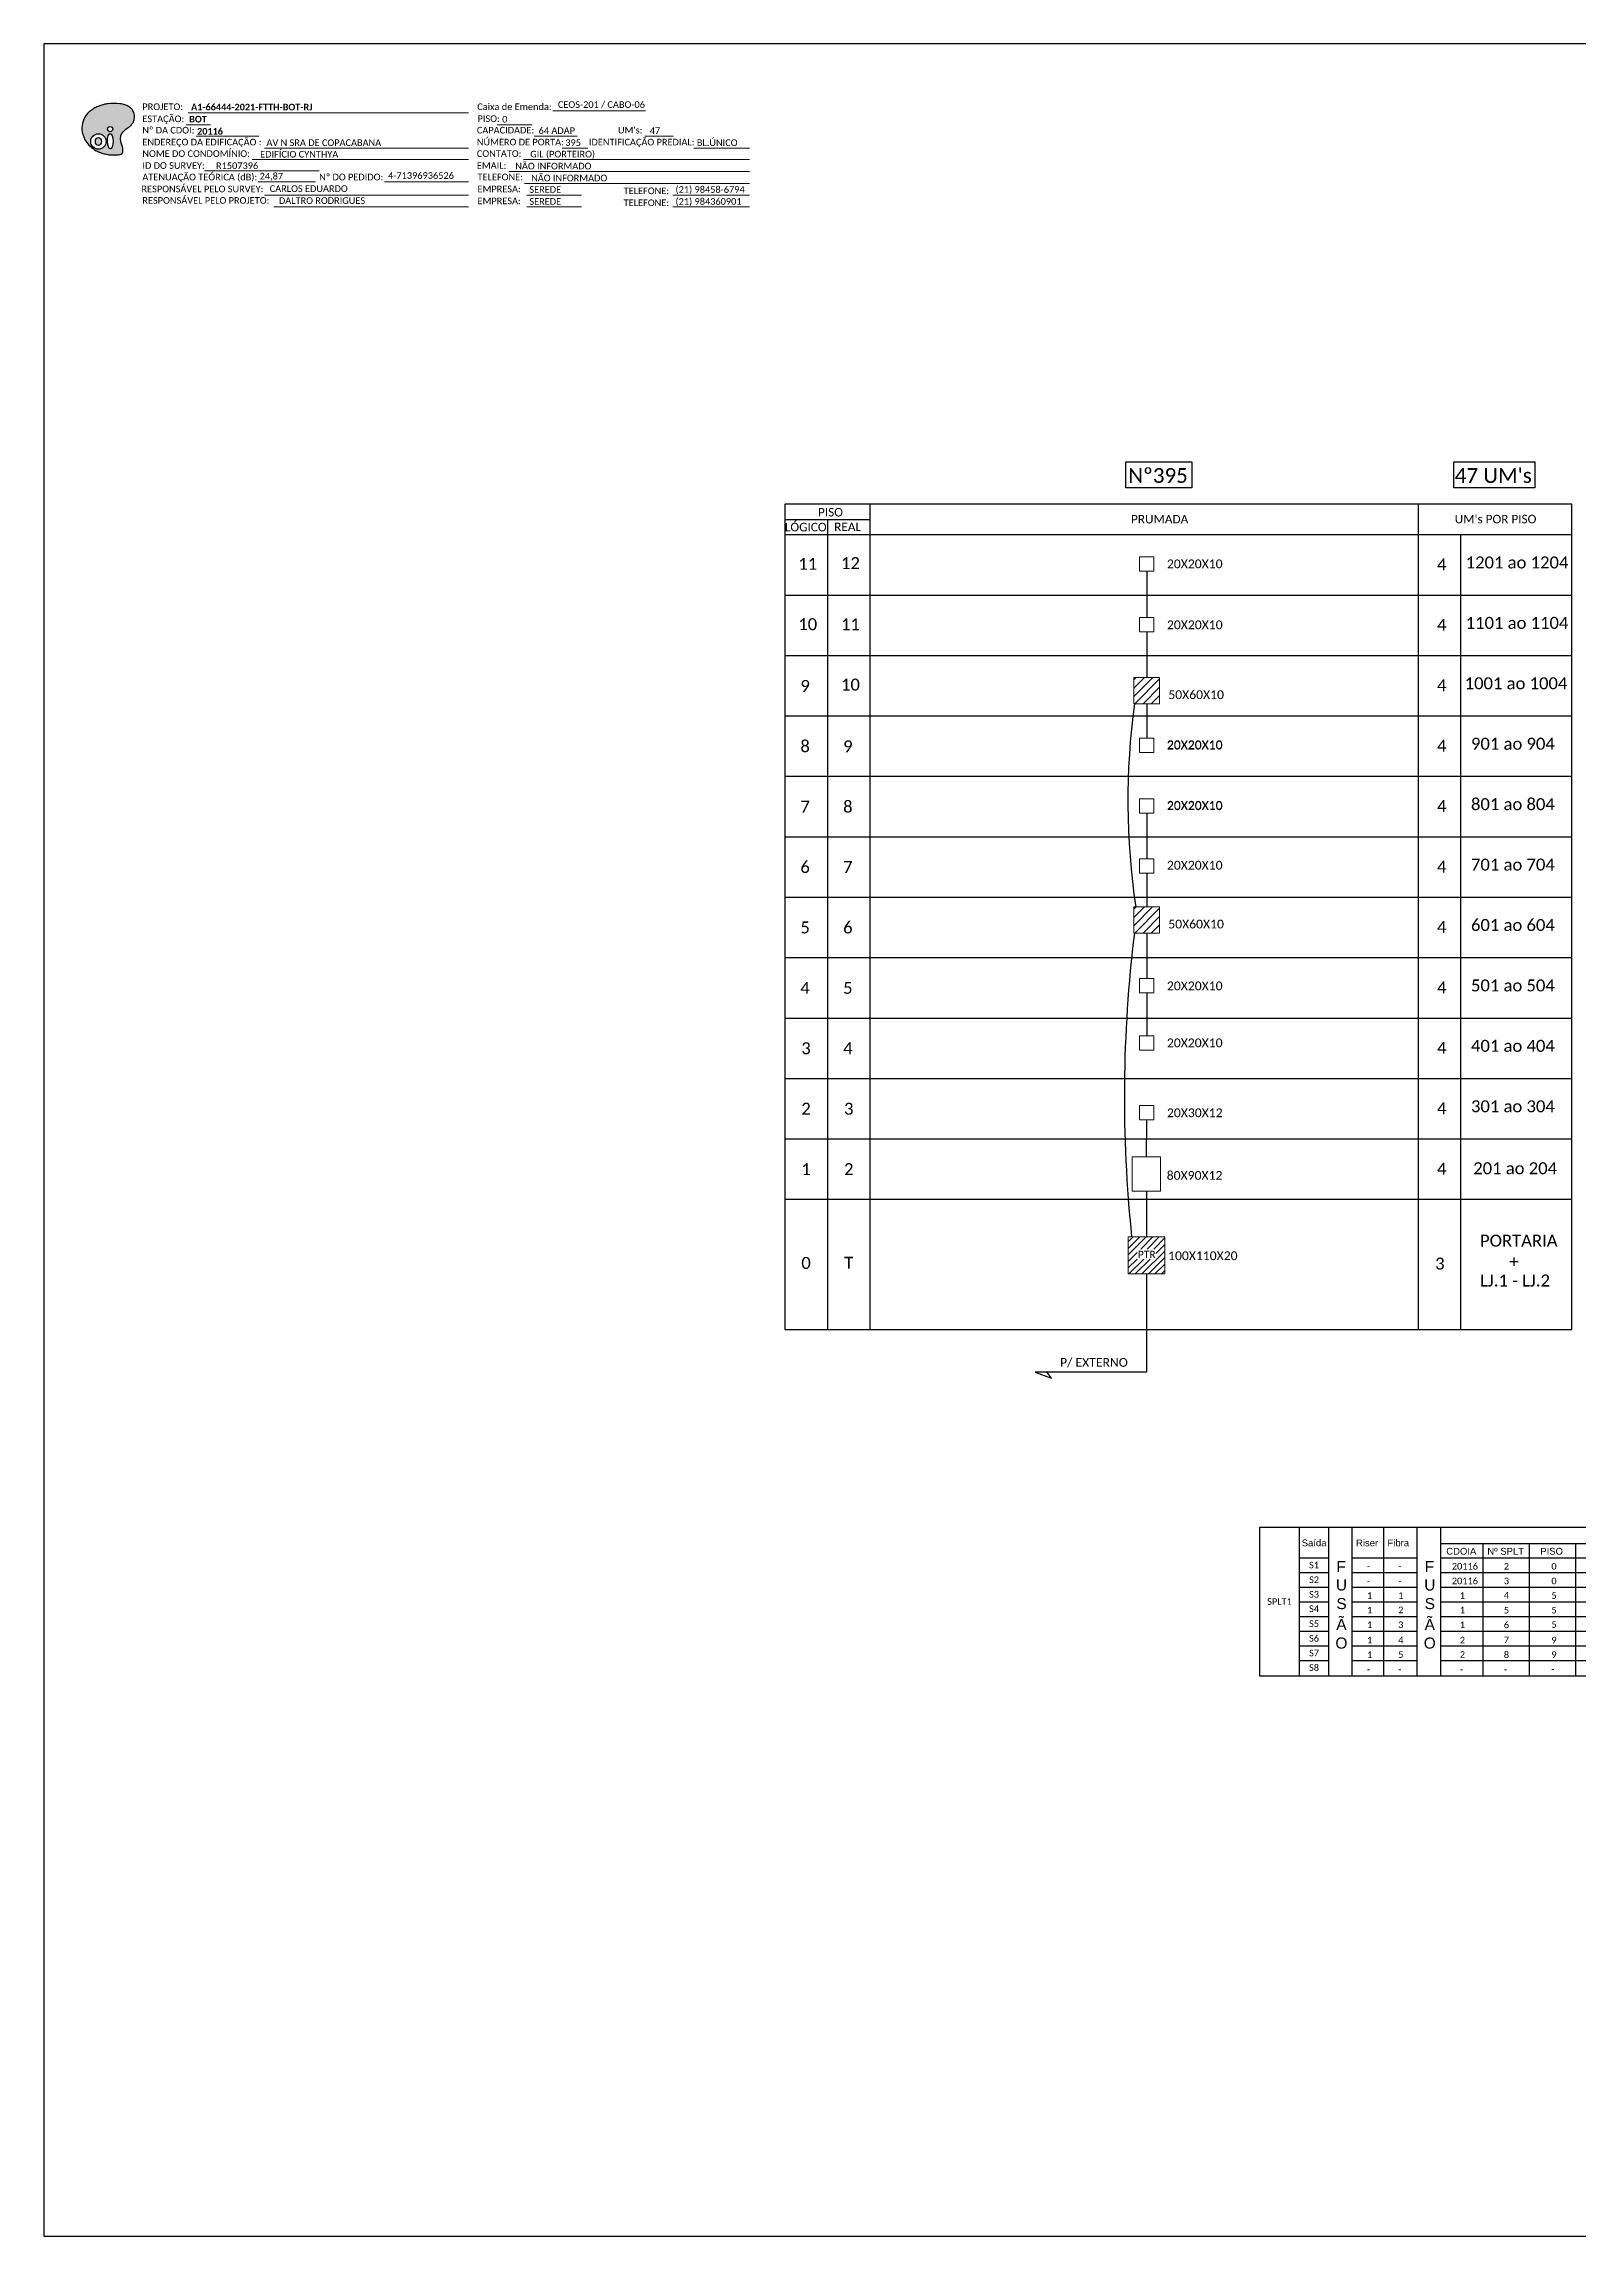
# Model space of a CAD drawing. Header units: metres. Extents: x -1286 to 449, y -500 to 94.
# Drawn here: x -392 to 23, y -500 to 94 of the extents above; entities that cross this region are included whole.
import ezdxf
from ezdxf.enums import TextEntityAlignment as Align

# ---------------------------------------------------------------- set-up
doc = ezdxf.new("R2010")
doc.units = ezdxf.units.M
doc.styles.add('ARIAL', font='arial.ttf')
doc.styles.add('WMF-Calibri0', font='calibri.ttf')
doc.styles.add('WMF-Calibri1', font='calibrib.ttf')

# ---------------------------------------------------------------- blocks, each defined once
blk = doc.blocks.new('OI')
h = blk.add_hatch(color=40)
edge = h.paths.add_edge_path()
edge.add_spline(control_points=[(4.35, -0.67), (3.92, -0.99), (3.26, -1.5), (2.81, -2.59), (2.9, -3.5), (3.06, -4.27), (3.31, -4.85), (3.37, -5.39), (3.4, -5.88), (3.2, -6.4), (2.54, -6.61), (1.65, -6.63), (0.55, -6.67), (-0.56, -6.42), (-1.61, -6.14), (-2.77, -5.61), (-3.92, -4.77), (-4.89, -3.7), (-5.34, -2.65), (-5.6, -1.94), (-5.85, -0.96), (-5.71, 0.47), (-5.1, 2.02), (-4.14, 3.02), (-3.3, 3.61), (-2.37, 4.16), (-1.36, 4.44), (-0.56, 4.7), (0.79, 4.85), (2.24, 4.97), (3.79, 4.57), (4.67, 4.21), (5.44, 3.65), (5.76, 2.99), (6.03, 2.21), (6.01, 1.46), (5.72, 0.64), (5.31, 0.08), (4.88, -0.38), (4.51, -0.55), (4.35, -0.67)], knot_values=[0, 0, 0, 0, 1.60434, 2.417191, 3.427595, 4.282808, 4.776746, 5.304182, 5.888771, 6.258406, 6.858137, 7.79129, 8.986195, 10.124242, 11.187857, 12.242908, 13.953784, 15.414161, 16.515391, 17.349188, 17.675853, 19.552021, 21.515531, 22.568638, 23.63245, 24.621084, 25.782718, 26.745347, 27.142653, 29.870543, 31.004649, 31.921532, 32.709589, 33.801391, 34.042471, 35.192333, 35.971461, 36.628871, 37.254359, 37.836911, 37.836911, 37.836911, 37.836911], degree=3, periodic=0)
h.paths.add_polyline_path([(1.13, -0.87, -1), (-0.04, -0.87, -1)], flags=16)
edge = h.paths.add_edge_path(flags=16)
edge.add_ellipse((0.56, -3.59), major_axis=(-0.02, 1.71), ratio=0.361305, start_angle=0, end_angle=360)
h.paths.add_polyline_path([(-0.36, -3.62, -1), (-3.8, -3.62, -1)], flags=16)
edge = h.paths.add_edge_path(flags=0)
edge.add_ellipse((-2.08, -3.62), major_axis=(0, 0.885), ratio=0.758294, start_angle=0, end_angle=360)
at = {"color": 40}
for centre, radius in [((-2.08, -3.62), 1.72), ((0.54, -0.87), 0.587)]:
    blk.add_circle(centre, radius, dxfattribs=at)
blk.add_ellipse((-2.08, -3.62), major_axis=(0, 0.885), ratio=0.758294, start_param=-3.141592653589792, end_param=3.141592653589792, dxfattribs=at)
blk.add_ellipse((0.56, -3.59), major_axis=(-0.02, 1.71), ratio=0.361305, dxfattribs=at)
at = {"color": 40, "start_tangent": (-0.800898, -0.598801), "end_tangent": (-0.800898, -0.598801)}
blk.add_spline([(4.35, -0.67), (3.2, -1.78), (2.9, -2.54), (2.92, -3.55), (3.12, -4.38), (3.28, -4.85), (3.37, -5.37), (3.35, -5.95), (3.2, -6.29), (2.66, -6.55), (1.73, -6.63), (0.54, -6.62), (-0.58, -6.41), (-1.6, -6.11), (-2.56, -5.67), (-3.95, -4.67), (-4.89, -3.56), (-5.37, -2.56), (-5.64, -1.78), (-5.72, -1.46), (-5.63, 0.42), (-4.84, 2.22), (-4.13, 2.99), (-3.27, 3.62), (-2.4, 4.09), (-1.3, 4.47), (-0.37, 4.72), (0.02, 4.77), (2.75, 4.8), (3.85, 4.53), (4.69, 4.16), (5.31, 3.68), (5.85, 2.73), (5.93, 2.5), (5.94, 1.35), (5.67, 0.62), (5.29, 0.08), (4.84, -0.36), (4.35, -0.67)], degree=3, dxfattribs=at)

msp = doc.modelspace()

# ---------------------------------------------------------------- hatches: boundary and pattern name
h = msp.add_hatch()
h.set_pattern_fill('ANSI31', color=1, scale=10, style=0)
h.set_pattern_definition([(45, (-712.0295, -624.6858), (-0.8838835, 0.8838835), [])])
h.paths.add_polyline_path([(-98.55, -239.11), (-88.65, -239.11), (-88.65, -229.07), (-98.55, -229.07)])
h.paths.add_polyline_path([(-96.13, -235.07), (-91.08, -235.07), (-91.08, -232.34), (-96.13, -232.34)], flags=16)

# ---------------------------------------------------------------- linework, layer by layer
at = {"color": 1, "linetype": 'Continuous'}
for p, q in [((-97.04, -78.11), (-96.42, -77.49)), ((-97.04, -80.35), (-94.18, -77.49)), ((-97.04, -82.6), (-91.93, -77.49)), ((-96.79, -84.59), (-90.04, -77.84)), ((-94.54, -84.59), (-90.04, -80.09)), ((-92.3, -84.59), (-90.04, -82.33)), ((-90.05, -84.59), (-90.04, -84.58)), ((-97.05, -140.25), (-96.43, -139.64)), ((-97.05, -142.5), (-94.19, -139.64)), ((-97.05, -144.74), (-91.94, -139.64)), ((-96.79, -146.73), (-90.05, -139.99)), ((-94.55, -146.73), (-90.05, -142.23)), ((-92.3, -146.73), (-90.05, -144.48)), ((-90.06, -146.73), (-90.05, -146.72))]:
    msp.add_line(p, q, dxfattribs=at)
for p, q in [((-62.86, -307.68), (89.25, -307.68)), ((-62.86, -348.09), (-62.86, -307.68)), ((-52.2, -307.68), (-52.2, -348.09)), ((-44.32, -307.68), (-44.32, -348.09)), ((-37.84, -348.09), (-37.84, -307.68)), ((-29.39, -307.68), (-29.39, -348.09)), ((-20.38, -307.68), (-20.38, -348.09)), ((-13.89, -307.68), (-13.89, -348.09)), ((-13.89, -312.09), (89.25, -312.09)), ((-2.49, -312.09), (-2.49, -348.09)), ((10.08, -312.09), (10.08, -348.09)), ((22.63, -312.09), (22.63, -348.09)), ((-52.2, -316.06), (-44.32, -316.06)), ((-52.2, -320.03), (-44.32, -320.03)), ((-37.84, -316.06), (-20.38, -316.06)), ((-37.84, -320.03), (-20.38, -320.03)), ((-13.89, -316.06), (89.25, -316.06)), ((-13.89, -320.03), (89.25, -320.03)), ((-52.2, -323.99), (-44.32, -323.99)), ((-37.84, -323.99), (-20.38, -323.99)), ((-13.89, -323.99), (89.25, -323.99)), ((-52.2, -327.96), (-44.32, -327.96)), ((-52.2, -331.93), (-44.32, -331.93)), ((-37.84, -327.96), (-20.38, -327.96)), ((-37.84, -331.93), (-20.38, -331.93)), ((-13.89, -327.96), (89.25, -327.96)), ((-13.89, -331.93), (89.25, -331.93)), ((-52.2, -335.9), (-44.32, -335.9)), ((-37.84, -335.9), (-20.38, -335.9)), ((-13.89, -335.9), (89.25, -335.9)), ((-52.2, -339.87), (-44.32, -339.87)), ((-52.2, -343.84), (-44.32, -343.84)), ((-37.84, -339.87), (-20.38, -339.87)), ((-37.84, -343.84), (-20.38, -343.84)), ((-13.89, -339.87), (89.25, -339.87)), ((-13.89, -343.84), (89.25, -343.84)), ((89.25, -348.09), (-62.86, -348.09))]:
    msp.add_line(p, q)
msp.add_lwpolyline([(-392.46, -499.81), (448.54, -499.81), (448.54, 94.19), (-392.46, 94.19)], close=True)
at = {"color": 7, "lineweight": 0}
for points in [[(-353.87, 72.24), (-347.32, 72.24)], [(-353.35, 75.52), (-277.38, 75.52)], [(-269.58, 72.28), (-260.1, 72.28)], [(-254.54, 76.01), (-229.4, 76.01)], [(-351.2, 69.17), (-334.23, 69.17)], [(-332.63, 65.93), (-277.38, 65.93)], [(-259.53, 69.17), (-247.91, 69.17)], [(-251.95, 65.93), (-245, 65.93)], [(-229.59, 69.17), (-221.93, 69.17)], [(-216.25, 65.93), (-201.22, 65.93)], [(-348.88, 59.75), (-317.84, 59.75)], [(-336.04, 62.82), (-277.38, 62.82)], [(-266.46, 59.58), (-201.19, 59.58)], [(-262.42, 62.82), (-201.19, 62.82)], [(-334.35, 56.79), (-318.84, 56.79)], [(-300.12, 56.79), (-277.35, 56.79)], [(-262.17, 56.34), (-201.19, 56.34)], [(-332.63, 53.23), (-277.38, 53.23)], [(-330.14, 49.99), (-277.38, 49.99)], [(-261.56, 53.23), (-246.76, 53.23)], [(-261.56, 49.99), (-246.76, 49.99)], [(-221.96, 53.23), (-201.19, 53.23)], [(-221.96, 49.99), (-201.19, 49.99)]]:
    msp.add_lwpolyline(points, dxfattribs=at)
at = {"color": 7}
for points in [[(-99.24, -19.08), (-81.34, -19.08), (-81.34, -26.12), (-99.24, -26.12)], [(-10.33, -19.08), (11.68, -19.08), (11.68, -26.12), (-10.33, -26.12)]]:
    msp.add_lwpolyline(points, close=True, dxfattribs=at)
at = {"color": 0}
for points in [[(21.65, -30.56), (-191.67, -30.56)], [(-191.67, -34.67), (-168.52, -34.67)], [(-191.67, -38.78), (21.65, -38.78)]]:
    msp.add_lwpolyline(points, dxfattribs=at)
for points in [[(-191.67, -30.56), (-191.67, -38.78)], [(-180.09, -34.67), (-180.09, -38.78)], [(-168.52, -38.78), (-168.52, -30.56)], [(-19.94, -30.56), (-19.94, -38.78)], [(21.65, -38.78), (21.65, -30.56)], [(-191.67, -38.78), (21.65, -38.78)], [(-191.67, -38.78), (21.65, -38.78)], [(-191.67, -38.78), (-191.67, -254.17), (21.65, -254.17), (21.65, -38.78)], [(-180.09, -38.78), (-180.09, -254.17)], [(-168.52, -254.17), (-168.52, -38.78)], [(-19.94, -38.78), (-19.94, -254.17)], [(-8.37, -254.17), (-8.37, -38.78)], [(-191.67, -55.15), (21.65, -55.15)], [(-191.67, -71.52), (21.65, -71.52)], [(-191.67, -87.9), (21.65, -87.9)], [(-191.67, -104.27), (21.65, -104.27)], [(-191.67, -120.64), (21.65, -120.64)], [(-191.67, -137.01), (21.65, -137.01)], [(-191.67, -153.38), (21.65, -153.38)], [(-191.67, -169.76), (21.65, -169.76)], [(-191.67, -186.13), (21.65, -186.13)], [(-191.67, -202.5), (21.65, -202.5)], [(-191.67, -218.87), (21.65, -218.87)]]:
    msp.add_lwpolyline(points)
at = {"lineweight": 0}
for points in [[(-91.63, -44.83), (-95.46, -44.83), (-95.46, -48.71), (-91.63, -48.71)], [(-91.63, -61.25), (-95.46, -61.25), (-95.46, -65.13), (-91.63, -65.13)], [(-91.63, -93.94), (-95.46, -93.94), (-95.46, -97.83), (-91.63, -97.83)], [(-91.63, -110.37), (-95.46, -110.37), (-95.46, -114.25), (-91.63, -114.25)], [(-91.63, -126.61), (-95.46, -126.61), (-95.46, -130.49), (-91.63, -130.49)], [(-91.64, -159.09), (-95.47, -159.09), (-95.47, -162.97), (-91.64, -162.97)], [(-91.63, -174.6), (-95.46, -174.6), (-95.46, -178.49), (-91.63, -178.49)], [(-91.63, -193.43), (-95.46, -193.43), (-95.46, -197.31), (-91.63, -197.31)]]:
    msp.add_lwpolyline(points, close=True, dxfattribs=at)
at = {"color": 3}
for points in [[(-93.55, -48.71), (-93.54, -61.25)], [(-93.54, -65.13), (-93.54, -77.49)], [(-93.54, -84.59), (-93.54, -93.94)], [(-93.54, -114.25), (-93.54, -126.61)], [(-93.55, -130.49), (-93.55, -139.64)], [(-93.55, -146.73), (-93.55, -159.09)], [(-93.55, -162.97), (-93.55, -174.6)], [(-93.61, -207.41), (-93.54, -197.31)], [(-93.61, -216.67), (-93.6, -229.07)]]:
    msp.add_lwpolyline(points, dxfattribs=at)
at = {"color": 1, "lineweight": 0}
for points in [[(-90.04, -77.49), (-97.04, -77.49), (-97.04, -84.59), (-90.04, -84.59)], [(-90.05, -139.64), (-97.05, -139.64), (-97.05, -146.73), (-90.05, -146.73)], [(-88.65, -229.07), (-98.55, -229.07), (-98.55, -239.11), (-88.65, -239.11)]]:
    msp.add_lwpolyline(points, close=True, dxfattribs=at)
at = {"color": 3}
for points in [[(-96.43, -139.64, -0.071073), (-96.79, -84.59)], [(-97.54, -229.07, -0.056688), (-96.79, -146.73)]]:
    msp.add_lwpolyline(points, format="xyb", dxfattribs=at)
at = {"color": 7, "lineweight": 0}
msp.add_lwpolyline([(-89.77, -207.41), (-97.46, -207.41), (-97.46, -216.67), (-89.77, -216.67)], close=True, dxfattribs=at)
at = {"color": 1}
for points in [[(-93.6, -239.11), (-93.6, -265.73), (-123.74, -265.73)], [(-123.74, -265.73), (-119.33, -267.33)], [(-119.33, -267.33), (-120.73, -265.5)]]:
    msp.add_lwpolyline(points, dxfattribs=at)

# ---------------------------------------------------------------- block references
at = {"color": 7, "xscale": 1.213923925163967, "yscale": 1.213923925163967, "zscale": 1.213923925163967, "rotation": 0.1532896023949059}
msp.add_blockref('OI', (-375.15, 72.14), dxfattribs=at)

# ---------------------------------------------------------------- texts
at = {"color": 7, "lineweight": 0, "style": 'WMF-Calibri0'}
for s, height, p in [('PROJETO:', 1.793, (-365.75, 76.26)), ('Caixa de Emenda:', 1.7927, (-274.99, 76.26)), ('ESTAÇÃO:', 1.793, (-365.75, 72.98)), ('Nº DA CDOI:', 1.7927, (-365.75, 69.91)), ('CAPACIDADE:', 1.7927, (-275.1, 69.91)), ('PISO:', 1.793, (-274.92, 73.03)), ("UM's:", 1.793, (-236.86, 69.91)), ('ENDEREÇO DA EDIFICAÇÃO :', 1.7927, (-365.75, 66.68)), ('NOME DO CONDOMÍNIO:', 1.7927, (-365.75, 63.56)), ('CONTATO:', 1.793, (-275.1, 63.56)), ('NÚMERO DE PORTA:', 1.7927, (-275.1, 66.68)), ('IDENTIFICAÇÃO PREDIAL:', 1.7927, (-244.73, 66.68)), ('ATENUAÇÃO TEÓRICA (dB):', 1.7927, (-365.75, 57.21)), ('ID DO SURVEY:', 1.7927, (-365.75, 60.33)), ('EMAIL:', 1.793, (-275.1, 60.33)), ('RESPONSÁVEL PELO SURVEY:', 1.7927, (-365.99, 53.98)), ('Nº DO PEDIDO:', 1.7927, (-317.83, 57.21)), ('TELEFONE:', 1.793, (-274.92, 57.21)), ('EMPRESA:', 1.793, (-274.92, 53.98)), ('TELEFONE:', 1.793, (-235.32, 53.47)), ('RESPONSÁVEL PELO PROJETO:', 1.7927, (-365.75, 50.87)), ('EMPRESA:', 1.793, (-274.92, 50.74)), ('TELEFONE:', 1.793, (-235.32, 50.24))]:
    msp.add_text(s, height=height, dxfattribs=at).set_placement(p)
at = {"color": 7}
for s, height, style, p in [('A1-66444-2021-FTTH-BOT-RJ', 1.7927, 'WMF-Calibri1', (-352.55, 76.17)), ('CEOS-201 / CABO-06', 1.7927, 'WMF-Calibri0', (-253.14, 76.85)), ('BOT', 1.793, 'WMF-Calibri1', (-353.07, 72.89)), ('0', 1.79, 'WMF-Calibri0', (-268.23, 72.88)), ('64 ADAP', 1.793, 'WMF-Calibri0', (-258.36, 69.79)), ('47', 1.793, 'WMF-Calibri0', (-228.24, 69.77)), ('EDIFÍCIO CYNTHYA', 1.7927, 'WMF-Calibri0', (-333.84, 63.39)), ('AV N SRA DE COPACABANA ', 1.7927, 'WMF-Calibri0', (-332.12, 66.52)), ('GIL (PORTEIRO)', 1.7927, 'WMF-Calibri0', (-260.64, 63.42)), ('395', 1.793, 'WMF-Calibri0', (-251.13, 66.53)), ('BL.ÚNICO', 1.793, 'WMF-Calibri0', (-215.49, 66.53)), ('R1507396', 1.793, 'WMF-Calibri0', (-345.79, 60.28)), ('4-71396936526', 1.7927, 'WMF-Calibri0', (-299.17, 57.62)), ('NÃO INFORMADO', 1.7927, 'WMF-Calibri0', (-264.68, 60.18)), ('24,87', 1.793, 'WMF-Calibri0', (-333.97, 57.45)), ('CARLOS EDUARDO', 1.7927, 'WMF-Calibri0', (-331.24, 54.07)), ('SEREDE', 1.793, 'WMF-Calibri0', (-260.86, 53.83)), ('NÃO INFORMADO', 1.7927, 'WMF-Calibri0', (-260.39, 56.94)), ('(21) 98458-6794', 1.7927, 'WMF-Calibri0', (-221.26, 53.83)), ('DALTRO RODRIGUES', 1.7927, 'WMF-Calibri0', (-328.75, 50.83)), ('SEREDE', 1.793, 'WMF-Calibri0', (-260.86, 50.59)), ('(21) 984360901', 1.7927, 'WMF-Calibri0', (-221.26, 50.59)), ('Nº395', 4, 'WMF-Calibri0', (-98.54, -24.76)), ("47 UM's", 4, 'WMF-Calibri0', (-10.06, -24.76)), ('20X20X10', 2.373, 'WMF-Calibri0', (-88.07, -47.89)), ('1201 ao 1204', 3.24, 'WMF-Calibri0', (-7.1, -47.94)), ('20X20X10', 2.373, 'WMF-Calibri0', (-88.06, -64.4)), ('1101 ao 1104', 3.24, 'WMF-Calibri0', (-7.1, -64.31)), ('50X60X10', 2.373, 'WMF-Calibri0', (-87.7, -83.33)), ('1001 ao 1004', 3.24, 'WMF-Calibri0', (-7.38, -80.68)), ('20X20X10', 2.373, 'WMF-Calibri0', (-88.07, -96.88)), ('20X20X10', 2.373, 'WMF-Calibri0', (-88.07, -97.01)), ('901 ao 904', 3.24, 'WMF-Calibri0', (-5.66, -97.06)), ('20X20X10', 2.373, 'WMF-Calibri0', (-88.07, -113.3)), ('20X20X10', 2.373, 'WMF-Calibri0', (-88.06, -113.43)), ('801 ao 804', 3.24, 'WMF-Calibri0', (-5.66, -113.43)), ('20X20X10', 2.373, 'WMF-Calibri0', (-88.07, -129.54)), ('701 ao 704', 3.24, 'WMF-Calibri0', (-5.66, -129.8)), ('50X60X10', 2.373, 'WMF-Calibri0', (-87.71, -145.48)), ('601 ao 604', 3.24, 'WMF-Calibri0', (-5.66, -146.17)), ('20X20X10', 2.373, 'WMF-Calibri0', (-88.07, -162.24)), ('501 ao 504', 3.24, 'WMF-Calibri0', (-5.66, -162.54)), ('20X20X10', 2.373, 'WMF-Calibri0', (-88.07, -177.67)), ('401 ao 404', 3.24, 'WMF-Calibri0', (-5.66, -178.91)), ('20X30X12', 2.373, 'WMF-Calibri0', (-88.06, -196.62)), ('301 ao 304', 3.24, 'WMF-Calibri0', (-5.66, -195.29)), ('80X90X12', 2.373, 'WMF-Calibri0', (-88.12, -213.58)), ('201 ao 204', 3.24, 'WMF-Calibri0', (-5.05, -212.08)), ('PORTARIA', 3.24, 'WMF-Calibri0', (-3.21, -231.69)), ('PTR', 2, 'WMF-Calibri0', (-95.96, -234.82)), ('100X110X20', 2.373, 'WMF-Calibri0', (-87.76, -235.35)), ('LJ.1 - LJ.2', 3.24, 'WMF-Calibri0', (-3.21, -242.5)), ('P/ EXTERNO', 2.373, 'WMF-Calibri0', (-117.03, -264.25)), ('-', 1.79, 'WMF-Calibri0', (-33.84, -319.19)), ('-', 1.79, 'WMF-Calibri0', (-25.39, -319.19)), ('20116', 1.793, 'WMF-Calibri0', (-10.85, -319.19)), ('2', 1.79, 'WMF-Calibri0', (3.24, -319.19)), ('0', 1.79, 'WMF-Calibri0', (16.13, -319.19)), ('-', 1.79, 'WMF-Calibri0', (-33.84, -323.16)), ('1', 1.79, 'WMF-Calibri0', (-33.84, -327.13)), ('-', 1.79, 'WMF-Calibri0', (-25.39, -323.16)), ('1', 1.79, 'WMF-Calibri0', (-25.39, -327.13)), ('20116', 1.793, 'WMF-Calibri0', (-10.85, -323.16)), ('1', 1.79, 'WMF-Calibri0', (-8.69, -327.13)), ('4', 1.79, 'WMF-Calibri0', (3.24, -327.05)), ('3', 1.79, 'WMF-Calibri0', (3.24, -323.16)), ('0', 1.79, 'WMF-Calibri0', (16.13, -323.16)), ('5', 1.79, 'WMF-Calibri0', (16.13, -327.13)), ('1', 1.79, 'WMF-Calibri0', (-33.84, -331.09)), ('2', 1.79, 'WMF-Calibri0', (-25.39, -331.02)), ('1', 1.79, 'WMF-Calibri0', (-8.69, -331.02)), ('5', 1.79, 'WMF-Calibri0', (3.24, -331.09)), ('5', 1.79, 'WMF-Calibri0', (16.13, -331.09)), ('1', 1.79, 'WMF-Calibri0', (-33.84, -335.06)), ('1', 1.79, 'WMF-Calibri0', (-33.84, -339.21)), ('4', 1.79, 'WMF-Calibri0', (-25.39, -339.21)), ('3', 1.79, 'WMF-Calibri0', (-25.39, -335.06)), ('2', 1.79, 'WMF-Calibri0', (-8.69, -339.21)), ('1', 1.79, 'WMF-Calibri0', (-8.69, -335.06)), ('6', 1.79, 'WMF-Calibri0', (3.24, -335.06)), ('7', 1.79, 'WMF-Calibri0', (3.24, -339.13)), ('5', 1.79, 'WMF-Calibri0', (16.13, -334.98)), ('9', 1.79, 'WMF-Calibri0', (16.13, -339.21)), ('1', 1.79, 'WMF-Calibri0', (-33.84, -343.17)), ('5', 1.79, 'WMF-Calibri0', (-25.39, -343.1)), ('2', 1.79, 'WMF-Calibri0', (-8.69, -343.1)), ('8', 1.79, 'WMF-Calibri0', (3.24, -343.17)), ('9', 1.79, 'WMF-Calibri0', (16.13, -343.17)), ('-', 1.79, 'WMF-Calibri0', (-33.84, -347.14)), ('-', 1.79, 'WMF-Calibri0', (-25.39, -347.14)), ('-', 1.79, 'WMF-Calibri0', (-8.69, -347.14)), ('-', 1.79, 'WMF-Calibri0', (3.24, -347.14)), ('-', 1.79, 'WMF-Calibri0', (16.13, -347.06))]:
    msp.add_text(s, height=height, dxfattribs=dict(at, style=style)).set_placement(p)
at = {"color": 7, "style": 'WMF-Calibri1'}
msp.add_text('20116', height=1.793, dxfattribs=at).set_placement((-347.42, 69.6), align=Align.CENTER)
at = {"color": 0, "style": 'WMF-Calibri0'}
for s, p in [('  LÓGICO', (-193.25, -37.89)), ('     PISO', (-186.7, -33.86)), ('    REAL', (-181.49, -37.83)), ('PRUMADA', (-97.8, -35.75)), ("UM's POR PISO", (-10.06, -35.72))]:
    msp.add_text(s, height=2.3, dxfattribs=at).set_placement(p)
at = {"color": 7, "style": 'WMF-Calibri0'}
for s, p in [('11', (-185.42, -46.7)), ('12', (-173.84, -46.48)), ('10', (-185.42, -63.04)), ('11', (-173.84, -63.07)), ('10', (-173.84, -79.41))]:
    msp.add_text(s, height=3.24, dxfattribs=at).set_placement(p, align=Align.MIDDLE_CENTER)
at = {"style": 'ARIAL'}
for s, p in [('Saída', (-48.18, -311.97)), ('Riser', (-33.82, -311.97)), ('Fibra', (-25.37, -311.97)), ('CDOIA', (-8.29, -314.23)), ('Nº SPLT', (3.74, -314.23)), ('PISO', (16.2, -314.23))]:
    msp.add_text(s, height=1.84, dxfattribs=at).set_placement(p, align=Align.MIDDLE_CENTER)
at = {"linetype": 'Continuous', "style": 'ARIAL'}
for s, p in [('F', (-42.13, -319.86)), ('F', (-18.19, -319.86)), ('U', (-42.28, -324.86)), ('U', (-18.34, -324.86)), ('Ã', (-42.17, -335.56)), ('S', (-42.15, -329.91)), ('Ã', (-18.23, -335.56)), ('S', (-18.21, -329.91)), ('O', (-42.41, -340.61)), ('O', (-18.47, -340.61))]:
    msp.add_text(s, height=3, dxfattribs=at).set_placement(p)
at = {"color": 7, "style": 'WMF-Calibri0'}
for tag, flags, p in [('4', 4, (-13.57, -46.85)), ('4', 4, (-13.57, -63.22)), ('9', 4, (-186.13, -79.79)), ('4', 4, (-13.57, -79.6)), ('8', 4, (-186.13, -96.1)), ('9', 4, (-174.55, -96.16)), ('4', 4, (-13.57, -95.97)), ('7', 4, (-186.13, -112.47)), ('8', 4, (-174.55, -112.47)), ('4', 4, (-13.57, -112.34)), ('6', 4, (-186.13, -128.84)), ('7', 4, (-174.55, -128.84)), ('4', 4, (-13.57, -128.71)), ('5', 4, (-186.13, -145.21)), ('6', 4, (-174.55, -145.21)), ('4', 4, (-13.57, -145.08)), ('4', 4, (-186.13, -161.58)), ('5', 4, (-174.55, -161.58)), ('4', 4, (-13.57, -161.46)), ('3', 4, (-185.88, -177.96)), ('4', 4, (-174.55, -177.96)), ('4', 4, (-13.57, -177.83)), ('2', 4, (-185.88, -194.33)), ('3', 4, (-174.31, -194.33)), ('4', 4, (-13.57, -194.2)), ('1', 4, (-185.88, -210.7)), ('2', 4, (-174.31, -210.69)), ('4', 4, (-13.57, -210.57)), ('0', 4, (-185.88, -236.12)), ('T', 12, (-174.31, -236.08)), ('3', 4, (-14.09, -236.29)), ('+', 4, (6.01, -235.77))]:
    msp.add_attdef(tag, text='XX', height=3.24, dxfattribs=dict(at, flags=flags)).set_placement(p, align=Align.MIDDLE_CENTER)
at = {"color": 7, "lineweight": 0, "style": 'WMF-Calibri0', "flags": 8}
for tag, p, s in [('S1', (-49.55, -318.87), 'S1'), ('S2', (-49.55, -322.84), 'S2'), ('S3', (-49.55, -326.81), 'S3'), ('SPLT1', (-60.9, -328.75), 'XX'), ('S4', (-49.55, -330.7), 'S4'), ('S5', (-49.55, -334.75), 'S5'), ('S6', (-49.55, -338.72), 'S6'), ('S7', (-49.55, -342.69), 'S7'), ('S8', (-49.55, -346.65), 'S8')]:
    msp.add_attdef(tag, p, s, height=1.793, dxfattribs=at)

doc.saveas('drawing.dxf')
